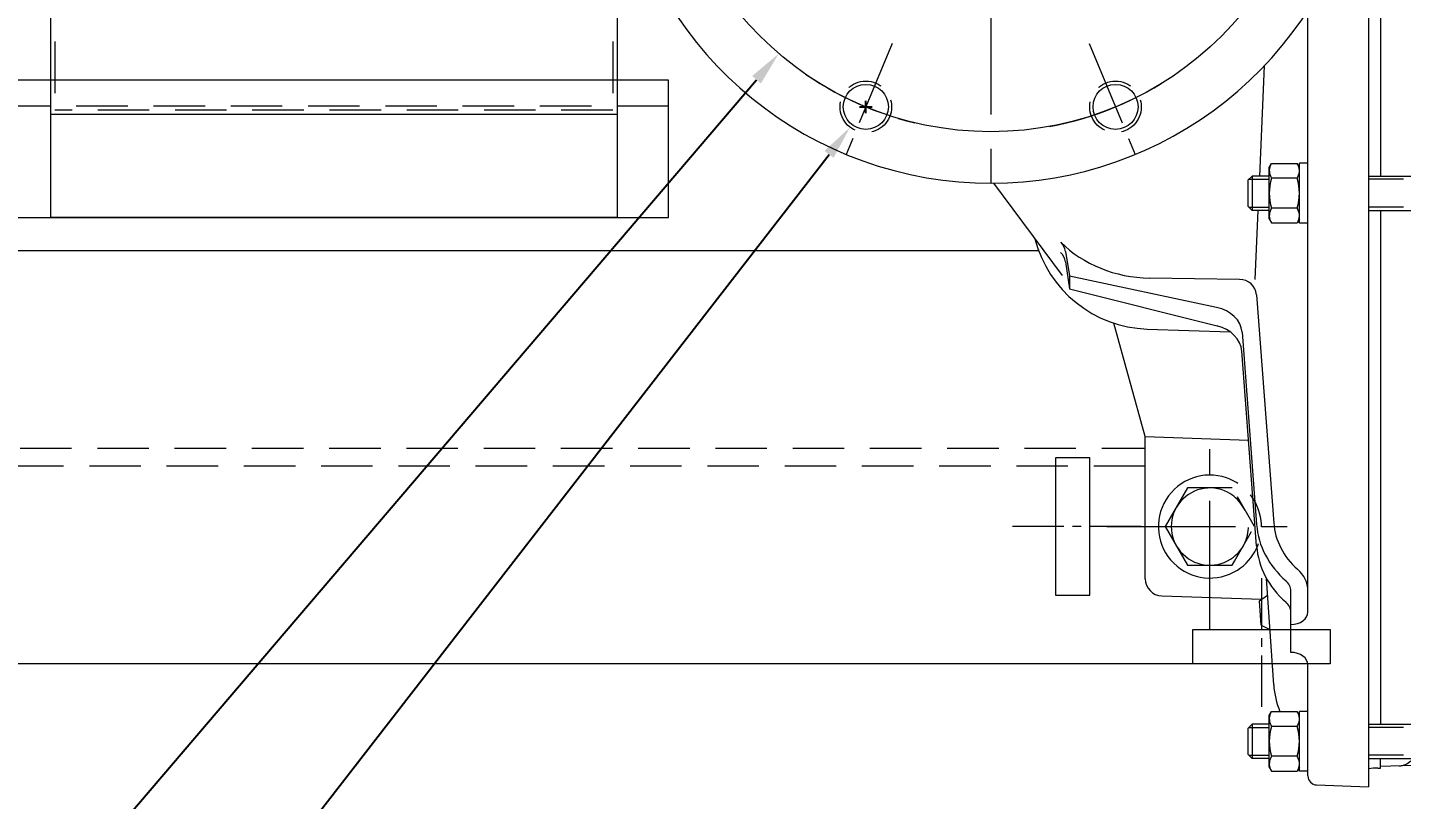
# Model space of a CAD drawing. Header units: inches. Extents: x -48 to 250, y -21 to 207.
# Drawn here: x 36.99 to 57, y 91.66 to 102.9 of the extents above; entities that cross this region are included whole.
import ezdxf

# ---------------------------------------------------------------- set-up
doc = ezdxf.new("R2010")
doc.units = ezdxf.units.IN
doc.header["$MEASUREMENT"] = 0
for name, pattern in [('CENTER', [2, 1.25, -0.25, 0.25, -0.25]), ('CENTER2', [1.125, 0.75, -0.125, 0.125, -0.125]), ('CENTERX2', [0.8, 0.5, -0.1, 0.1, -0.1]), ('HIDDEN', [0.375, 0.25, -0.125]), ('PHANTOM', [2.5, 1.25, -0.25, 0.25, -0.25, 0.25, -0.25])]:
    doc.linetypes.add(name, pattern=pattern)
doc.layers.get('Defpoints').update_dxf_attribs({"lineweight": 5})
for name, color, linetype, lineweight in [('CEN', 3, 'CENTER', 5), ('Centerline', 5, 'CENTERX2', 5), ('HID', 6, 'HIDDEN', 5), ('HID-HIDE', 6, 'HIDDEN', 5), ('HID2', 3, 'HIDDEN', 5), ('OBJ', 7, 'Continuous', 5), ('PHANTOM', 6, 'PHANTOM', 5), ('TEXT', 104, 'Continuous', 5)]:
    doc.layers.add(name, color=color, linetype=linetype, lineweight=lineweight)
doc.styles.get("Standard").update_dxf_attribs({"font": 'arial.ttf'})
doc.dimstyles.new('STANDARD 2 PLCS$3', dxfattribs={"dimtxt": 1, "dimasz": 0.5, "dimexe": 0.18, "dimexo": 0.0625, "dimgap": 0.09, "dimtad": 0, "dimtih": 1, "dimtoh": 1, "dimzin": 4, "dimdsep": 46, "dimtxsty": 'Standard', "dimcen": 0.09, "dimaunit": 1, "dimadec": 0, "dimazin": 1, "dimtfac": 1, "dimtofl": 0, "dimtmove": 1, "dimatfit": 3, "dimfxl": 1, "dimtolj": 1, "dimtzin": 4, "dimarcsym": 0})

# ---------------------------------------------------------------- blocks, each defined once
blk = doc.blocks.new('COUPLING GUARD')
at = {"layer": 'PHANTOM', "color": 7, "linetype": 'Continuous', "lineweight": 5}
for p, q in [((4, 12.5), (-4.25, 12.5)), ((-4.25, 12.5), (-4.25, 0.5)), ((4, 12.5), (4, 2)), ((4, 11), (-4.25, 11)), ((4, 2), (-4.25, 2)), ((4, 2), (4, 0.5)), ((4, 0.5), (-4.25, 0.5))]:
    blk.add_line(p, q, dxfattribs=at)
at = {"layer": 'PHANTOM', "color": 7, "linetype": 'HIDDEN', "lineweight": 5, "ltscale": 3}
for p, q in [((3.9375, 10.9375), (-4.1875, 10.9375)), ((-4.1875, 10.9375), (-4.1875, 2.0625)), ((3.9375, 10.9375), (3.9375, 2.0625)), ((3.9375, 2.0625), (-4.1875, 2.0625))]:
    blk.add_line(p, q, dxfattribs=at)
blk = doc.blocks.new('top inlet')
at = {"lineweight": 5}
blk.add_line((15.928, -14.016), (15.928, -13.877), dxfattribs=at)
at = {"color": 5, "lineweight": 5}
blk.add_circle((10.25, 0), 4.75, dxfattribs=at)
at = {"layer": 'CEN', "color": 5, "lineweight": 5, "ltscale": 2}
blk.add_line((10.25, 6), (10.25, -6), dxfattribs=at)
at = {"layer": 'CEN', "color": 7, "lineweight": 5}
for p, q in [((8.815, -3.465), (8.05, -5.312)), ((11.685, -3.465), (12.45, -5.312))]:
    blk.add_line(p, q, dxfattribs=at)
at = {"layer": 'CEN', "color": 7, "lineweight": 5, "ltscale": 1.5}
for p, q in [((13.442, -12), (13.442, -9)), ((11.942, -10.5), (14.942, -10.5))]:
    blk.add_line(p, q, dxfattribs=at)
at = {"layer": 'CEN', "color": 7, "lineweight": 5}
for start, end in [(235.4153, 259.5847), (280.4153, 304.5847)]:
    blk.add_arc((10.25, 0), 4.75, start, end, dxfattribs=at)
at = {"layer": 'HID', "color": 7, "lineweight": 5, "ltscale": 2}
blk.add_lwpolyline([(13.8, -11.006), (14.092, -10.5), (13.767, -9.937), (13.695, -9.937)], dxfattribs=at)
for centre in [(8.432, -4.388), (12.068, -4.388)]:
    blk.add_circle(centre, 0.375, dxfattribs=at)
for radius, start, end in [(0.75, 302.4312, 71.1936), (0.562, 307.4853, 62.7247)]:
    blk.add_arc((13.442, -10.5), radius, start, end, dxfattribs=at)
at = {"layer": 'HID-HIDE', "color": 7, "lineweight": 5, "ltscale": 2}
for p, q in [((14.01, -5.443), (14.308, -5.443)), ((14.01, -5.847), (14.308, -5.847)), ((14.01, -13.425), (14.308, -13.425)), ((14.01, -13.829), (14.308, -13.829))]:
    blk.add_line(p, q, dxfattribs=at)
at = {"layer": 'OBJ', "color": 7, "lineweight": 5}
for p, q in [((15.75, 14.288), (15.75, -14.288)), ((14.87, -11.743), (14.87, -2.984)), ((14.168, -5.395), (14.236, -3.789)), ((13.996, -5.457), (14.058, -5.395)), ((14.308, -5.395), (14.058, -5.395)), ((14.058, -5.395), (14.058, -5.895)), ((14.307, -5.27), (14.341, -5.212)), ((14.307, -6.02), (14.307, -5.27)), ((14.341, -5.212), (14.712, -5.212)), ((14.745, -5.27), (14.712, -5.212)), ((14.87, -5.208), (14.745, -5.208)), ((14.745, -6.081), (14.745, -5.208)), ((10.292, -5.5), (11.29, -6.842)), ((13.996, -5.457), (13.996, -5.832)), ((14.712, -5.428), (14.341, -5.428)), ((14.058, -5.895), (13.996, -5.832)), ((14.308, -5.895), (14.058, -5.895)), ((14.103, -6.903), (14.146, -5.895)), ((14.712, -5.861), (14.341, -5.861)), ((14.307, -6.02), (14.341, -6.078)), ((14.341, -6.078), (14.712, -6.078)), ((14.745, -6.02), (14.712, -6.078)), ((14.87, -6.081), (14.745, -6.081)), ((11.34, -6.495), (11.398, -6.849)), ((11.339, -6.647), (11.398, -7.039)), ((11.398, -6.849), (13.538, -7.307)), ((11.398, -6.849), (11.398, -7.039)), ((13.873, -6.9), (12.561, -6.881)), ((11.398, -7.039), (13.546, -7.578)), ((14.12, -7.124), (14.372, -10.451)), ((12.5, -9.189), (12.041, -7.536)), ((12.529, -7.624), (13.74, -7.666)), ((13.91, -7.669), (14.122, -10.47)), ((14.122, -10.782), (13.906, -7.948)), ((12.5, -9.189), (14.005, -9.241)), ((12.5, -11.259), (12.5, -9.189)), ((14.371, -12.804), (14.266, -11.255)), ((12.741, -11.508), (14.195, -11.559)), ((14.163, -11.58), (14.283, -11.5)), ((14.187, -11.935), (14.163, -11.58)), ((14.62, -12.332), (14.62, -11.439)), ((14.187, -11.935), (14.317, -11.999)), ((14.87, -14.132), (14.87, -12.515)), ((14.307, -13.252), (14.341, -13.194)), ((14.341, -13.194), (14.712, -13.194)), ((14.745, -13.252), (14.712, -13.194)), ((14.87, -13.191), (14.745, -13.191)), ((14.745, -14.064), (14.745, -13.191)), ((13.996, -13.44), (14.058, -13.377)), ((14.058, -13.377), (14.058, -13.877)), ((14.308, -13.377), (14.058, -13.377)), ((14.307, -14.002), (14.307, -13.252)), ((13.996, -13.44), (13.996, -13.815)), ((14.712, -13.411), (14.341, -13.411)), ((14.058, -13.877), (13.996, -13.815)), ((14.308, -13.877), (14.058, -13.877)), ((14.307, -14.002), (14.341, -14.06)), ((14.712, -13.844), (14.341, -13.844)), ((14.745, -14.002), (14.712, -14.06)), ((14.341, -14.06), (14.712, -14.06)), ((14.87, -14.064), (14.745, -14.064)), ((15.889, -14.017), (15.928, -14.016)), ((14.995, -14.262), (15.75, -14.288))]:
    blk.add_line(p, q, dxfattribs=at)
blk.add_lwpolyline([(13.695, -9.937), (13.117, -9.937), (12.793, -10.5), (13.117, -11.062), (13.767, -11.062), (13.8, -11.006)], dxfattribs=at)
for centre in [(8.432, -4.388), (12.068, -4.388)]:
    blk.add_circle(centre, 0.328, dxfattribs=at)
for centre, radius, start, end in [((10.25, 0), 5.5, 24.6243, 335.3757), ((14.499, -5.32), 0.192, 154.3842, 214.3842), ((14.553, -5.32), 0.192, 325.6158, 25.6158), ((15.024, -5.645), 0.717, 162.412, 197.588), ((14.028, -5.645), 0.717, 342.412, 17.588), ((14.499, -5.969), 0.192, 145.6158, 205.6158), ((14.553, -5.969), 0.192, 334.3842, 34.3842), ((12.59, -5.875), 1.75, 194.4304, 268), ((11.094, -6.535), 0.25, 9.3424, 45.0378), ((11.092, -6.684), 0.25, 8.6139, 44.9657), ((13.442, -10.5), 0.75, 71.1936, 302.4312), ((13.442, -10.5), 0.562, 62.7247, 307.4853), ((12.75, -11.259), 0.25, 180, 268), ((15.59, -12.722), 1.222, 183.8536, 202.7172), ((14.499, -13.302), 0.192, 154.3842, 214.3842), ((14.553, -13.302), 0.192, 325.6158, 25.6158), ((15.024, -13.627), 0.717, 162.412, 197.588), ((14.028, -13.627), 0.717, 342.412, 17.588), ((14.499, -13.952), 0.192, 145.6158, 205.6158), ((14.553, -13.952), 0.192, 334.3842, 34.3842), ((15, -14.132), 0.13, 180, 268), ((15.867, -14.819), 0.802, 88.4127, 98.3717)]:
    blk.add_arc(centre, radius, start, end, dxfattribs=at)
for centre, major_axis, ratio, start_param, end_param in [((12.59, -5.359), (1.75, 0), 0.869624, 3.858024, 4.695548), ((13.87, -7.138), (-0.251, 0), 0.947695, 3.199315, 4.700686), ((13.41, -7.694), (-0.501, 0), 0.797676, 3.199903, 4.453897), ((13.406, -7.973), (0.501, 0), 0.820024, 0.060153, 1.288673), ((15.59, -10.386), (-1.471, 0), 0.869401, 0.065758, 0.787175), ((15.59, -10.379), (1.221, 0), 0.869462, 3.20508, 3.915721), ((15.59, -10.697), (1.471, 0), 0.869401, 3.207722, 3.922792), ((14.37, -11.434), (0.5, 0), 0.87, 0, 0.803732), ((14.37, -11.439), (-0.25, 0), 0.8528, 3.141593, 3.933892), ((14.37, -11.749), (-0.25, 0), 0.8528, 3.141593, 3.933892), ((14.62, -11.743), (0.25, 0), 0.732051, -1.570796, 0), ((14.62, -12.515), (0.25, 0), 0.732051, 0, 1.570796)]:
    blk.add_ellipse(centre, major_axis=major_axis, ratio=ratio, start_param=start_param, end_param=end_param, dxfattribs=at)
blk = doc.blocks.new('INTER3')
at = {"layer": 'OBJ', "lineweight": 5}
for p, q in [((0, 19.38), (0, 8.59)), ((0, 8.09), (0, 0.608)), ((0, 0), (0, 0.108)), ((1.775, 0.06), (0, 0))]:
    blk.add_line(p, q, dxfattribs=at)
blk.add_arc((0.263, 0.259), 0.25, 272, 315, dxfattribs=at)
blk = doc.blocks.new('MC6-5 TOP VIEW')
at = {"layer": 'HID-HIDE', "color": 7, "lineweight": 5, "ltscale": 2}
for p, q in [((29.012, -5.443), (15.75, -5.443)), ((29.012, -5.847), (15.75, -5.847)), ((29.012, -13.425), (15.75, -13.425)), ((29.012, -13.829), (15.75, -13.829))]:
    blk.add_line(p, q, dxfattribs=at)
at = {"layer": 'OBJ', "color": 7, "lineweight": 5}
for p, q in [((15.75, -5.395), (29.012, -5.395)), ((15.75, -5.895), (29.012, -5.895)), ((15.75, -13.377), (29.012, -13.377)), ((15.75, -13.877), (29.012, -13.877))]:
    blk.add_line(p, q, dxfattribs=at)
at = {"lineweight": 5}
for name, p in [('top inlet', (0, 0)), ('INTER3', (15.928, -13.993))]:
    blk.add_blockref(name, p, dxfattribs=at)
blk = doc.blocks.new('MOTOR BASE No Hidden')
at = {"color": 7, "lineweight": 5}
blk.add_line((27, -4), (15, -4), dxfattribs=at)
at = {"lineweight": 5}
blk.add_line((27, -6), (27, -4), dxfattribs=at)
at = {"color": 7, "linetype": 'Continuous', "lineweight": 5}
blk.add_line((15, -6), (27, -6), dxfattribs=at)
at = {"layer": 'HID2', "color": 7, "linetype": 'HIDDEN', "lineweight": 5, "ltscale": 3}
blk.add_line((15, -4.375), (27, -4.375), dxfattribs=at)
blk = doc.blocks.new('*D65')
at = {"layer": 'Defpoints', "color": 0, "linetype": 'Continuous', "ltscale": 3, "transparency": 16777216}
for p in [(48.308, 110.922), (53.723, 101.348)]:
    blk.add_point(p, dxfattribs=at)
at = {"layer": 'TEXT', "color": 0, "linetype": 'Continuous', "lineweight": -2, "ltscale": 3, "transparency": 16777216}
for p, q in [((37.187, 129.7), (37.687, 129.7)), ((37.687, 129.7), (48.062, 111.358)), ((50.926, 106.135), (51.106, 106.135)), ((51.016, 106.045), (51.016, 106.225))]:
    blk.add_line(p, q, dxfattribs=at)
at = {"layer": 'TEXT', "color": 0, "linetype": 'Continuous', "ltscale": 3, "transparency": 16777216}
blk.add_solid([(48.134, 111.399), (47.989, 111.317), (48.308, 110.922)], dxfattribs=at)
at = {"layer": 'TEXT', "color": 0, "linetype": 'Continuous', "lineweight": 5, "ltscale": 3, "transparency": 16777216, "insert": (32.638, 129.7), "char_height": 2, "attachment_point": 5}
blk.add_mtext('\\A1;∅11.00', dxfattribs=at)
blk = doc.blocks.new('*D67')
at = {"layer": 'Defpoints', "color": 0, "linetype": 'Continuous', "ltscale": 3, "transparency": 16777216}
for p in [(54.1, 109.748), (47.931, 102.523)]:
    blk.add_point(p, dxfattribs=at)
at = {"layer": 'TEXT', "color": 0, "linetype": 'Continuous', "lineweight": -2, "ltscale": 3, "transparency": 16777216}
for p, q in [((50.926, 106.135), (51.106, 106.135)), ((51.016, 106.045), (51.016, 106.225)), ((36.646, 89.304), (47.607, 102.142)), ((36.146, 89.304), (36.646, 89.304))]:
    blk.add_line(p, q, dxfattribs=at)
at = {"layer": 'TEXT', "color": 0, "linetype": 'Continuous', "ltscale": 3, "transparency": 16777216}
blk.add_solid([(47.543, 102.197), (47.67, 102.088), (47.931, 102.523)], dxfattribs=at)
at = {"layer": 'TEXT', "color": 0, "linetype": 'Continuous', "lineweight": 5, "ltscale": 3, "transparency": 16777216, "insert": (29.324, 89.304), "char_height": 2, "attachment_point": 5}
blk.add_mtext('\\A1;∅9.50 B.C.', dxfattribs=at)
blk = doc.blocks.new('*D68')
at = {"layer": 'Defpoints', "color": 0, "linetype": 'Continuous', "ltscale": 3, "transparency": 16777216}
for p in [(49.428, 102.043), (48.968, 101.45)]:
    blk.add_point(p, dxfattribs=at)
at = {"layer": 'TEXT', "color": 0, "linetype": 'Continuous', "lineweight": -2, "ltscale": 3, "transparency": 16777216}
for p, q in [((49.108, 101.747), (49.288, 101.747)), ((49.198, 101.657), (49.198, 101.837)), ((37.005, 86.022), (48.662, 101.055)), ((36.505, 86.022), (37.005, 86.022))]:
    blk.add_line(p, q, dxfattribs=at)
at = {"layer": 'TEXT', "color": 0, "linetype": 'Continuous', "ltscale": 3, "transparency": 16777216}
blk.add_solid([(48.596, 101.106), (48.728, 101.004), (48.968, 101.45)], dxfattribs=at)
at = {"layer": 'TEXT', "color": 0, "linetype": 'Continuous', "lineweight": 5, "ltscale": 3, "transparency": 16777216, "insert": (22.041, 86.022), "char_height": 2, "attachment_point": 5}
blk.add_mtext('\\A1;3/4 -10 UNC HOLE, 8X', dxfattribs=at)
blk = doc.blocks.new('*D70')
at = {"color": 0, "lineweight": -2, "transparency": 16777216}
for p, q in [((79.706, 96.295), (79.706, 96.475)), ((79.616, 96.385), (79.796, 96.385)), ((75.633, 87.497), (79.29, 95.476)), ((75.133, 87.497), (75.633, 87.497))]:
    blk.add_line(p, q, dxfattribs=at)
at = {"color": 0, "transparency": 16777216}
blk.add_solid([(79.214, 95.511), (79.365, 95.441), (79.498, 95.931)], dxfattribs=at)
at = {"layer": 'Defpoints', "color": 0, "transparency": 16777216}
for p in [(79.914, 96.84), (79.498, 95.931)]:
    blk.add_point(p, dxfattribs=at)
at = {"color": 0, "lineweight": 5, "transparency": 16777216, "insert": (60.835, 87.497), "char_height": 2, "attachment_point": 5}
blk.add_mtext('\\A1;{\\C7;ANCHOR BOLT HOLE}\\P∅1.00 THRU, 4X', dxfattribs=at)

msp = doc.modelspace()

# ---------------------------------------------------------------- linework, layer by layer
at = {"color": 7, "linetype": 'Continuous', "lineweight": 5}
for p, q in [((35.347, 99.655), (51.714, 99.655)), ((55.116, 93.635), (13.206, 93.635))]:
    msp.add_line(p, q, dxfattribs=at)
at = {"color": 7, "lineweight": 5}
for points in [[(51.958, 94.635), (52.458, 94.635), (52.458, 96.635), (51.958, 96.635)], [(53.958, 94.135), (55.958, 94.135), (55.958, 93.635), (53.958, 93.635)]]:
    msp.add_lwpolyline(points, close=True, dxfattribs=at)
at = {"layer": 'Centerline', "color": 5, "linetype": 'CENTER2', "lineweight": 5}
for p, q in [((53.208, 95.635), (51.208, 95.635)), ((54.958, 94.885), (54.958, 92.885))]:
    msp.add_line(p, q, dxfattribs=at)
at = {"layer": 'HID2', "color": 7, "linetype": 'HIDDEN', "lineweight": 5, "ltscale": 3}
for p, q in [((30.133, 96.775), (53.266, 96.775)), ((53.266, 96.515), (30.133, 96.515))]:
    msp.add_line(p, q, dxfattribs=at)

# ---------------------------------------------------------------- block references
at = {"color": 7, "lineweight": 5}
msp.add_blockref('MC6-5 TOP VIEW', (40.766, 106.135), dxfattribs=at)
at = {"color": 7, "linetype": 'Continuous', "lineweight": 5}
msp.add_blockref('MOTOR BASE No Hidden', (19.326, 106.135), dxfattribs=at)
at = {"layer": 'TEXT', "color": 7, "lineweight": 5}
msp.add_blockref('COUPLING GUARD', (41.576, 99.635), dxfattribs=at)

# ---------------------------------------------------------------- dimensions: what is measured, and where the dimension line sits
at = {"lineweight": 5}
dim = msp.add_diameter_dim_2p(p1=(79.914, 96.84), p2=(79.498, 95.931), text='{\\C7;ANCHOR BOLT HOLE}\\P<> THRU, 4X', dimstyle='STANDARD 2 PLCS$3', override={"dimtxt": 2}, dxfattribs=at)
dim.commit()
dim.dimension.update_dxf_attribs({"geometry": '*D70', "text_midpoint": (75.633, 87.497), "dimtype": 163})
at = {"layer": 'TEXT', "color": 7, "linetype": 'Continuous', "lineweight": 5, "ltscale": 3}
dim = msp.add_diameter_dim_2p(p1=(53.723, 101.348), p2=(48.308, 110.922), dimstyle='STANDARD 2 PLCS$3', override={"dimtxt": 2, "dimtmove": 0}, dxfattribs=at)
dim.commit()
dim.dimension.update_dxf_attribs({"geometry": '*D65', "text_midpoint": (32.638, 129.7), "dimtype": 163})
for p1, p2, text, picture, middle in [((54.1, 109.748), (47.931, 102.523), '<> B.C.', '*D67', (36.646, 89.304)), ((49.428, 102.043), (48.968, 101.45), '3/4 -10 UNC HOLE, 8X', '*D68', (37.005, 86.022))]:
    dim = msp.add_diameter_dim_2p(p1=p1, p2=p2, text=text, dimstyle='STANDARD 2 PLCS$3', override={"dimtxt": 2}, dxfattribs=at)
    dim.commit()
    dim.dimension.update_dxf_attribs({"geometry": picture, "text_midpoint": middle, "dimtype": 163})

doc.saveas('drawing.dxf')
